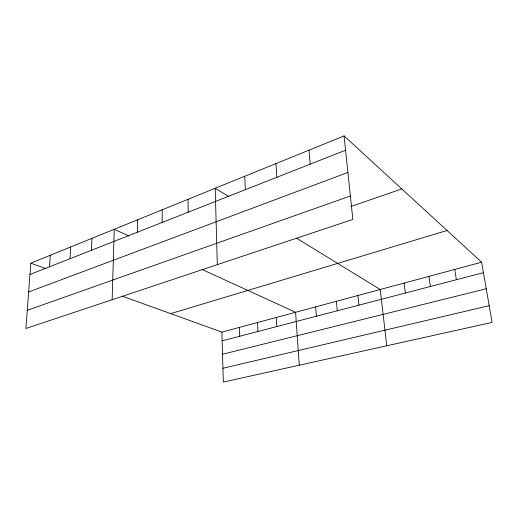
<?xml version="1.0" encoding="UTF-8"?>
<svg xmlns="http://www.w3.org/2000/svg" width="518" height="518" viewBox="0 0 518 518"><rect width="100%" height="100%" fill="white"/><g stroke="black" fill="none" stroke-linecap="round" stroke-linejoin="round"><path stroke-width="0.78" d="M162.166 222.442L162.205 209.809M137.438 232.174L137.646 219.781M112.147 299.734L114.251 229.286L128.911 235.994M91.44 250.285L91.945 238.345M70.021 258.722L70.649 246.995M49.553 266.776L50.304 255.264M30.834 263.17L25.9 328.509L352.855 219.425L344.069 135.93L30.834 263.17L45.966 268.628M29.979 274.482L345.571 150.233M28.658 291.964L347.915 172.455M27.273 310.327L350.388 195.972M350.854 206.514L401.8 188.934M170.681 313.636L447.073 230.504M221.879 332.109L481.623 262.218L492.1 322.397L223.336 382.07L221.879 332.109L122.093 296.102M222.138 340.825L483.443 272.662M222.526 354.241L486.247 288.779M222.934 368.259L489.193 305.685M201.949 269.418L295.59 312.276L299.255 365.216M228.865 196.665L215.197 188.28L217.307 264.646M296.613 238.222L380.225 289.504L386.765 345.784M344.069 135.93L481.623 262.218M454.739 269.457L456.364 279.726M428.917 276.405L430.367 286.506M404.098 283.081L405.387 293.026M357.912 295.506L358.916 305.147M336.396 301.295L337.27 310.794M309.006 150.175L310.172 164.167M315.637 306.883L316.388 316.239M275.945 163.604L276.819 177.298M276.23 317.489L276.761 326.58M257.511 322.526L257.945 331.488M244.723 176.288L245.331 189.698M239.4 327.395L239.743 336.234M188.021 199.32L188.176 212.199"/></g></svg>
